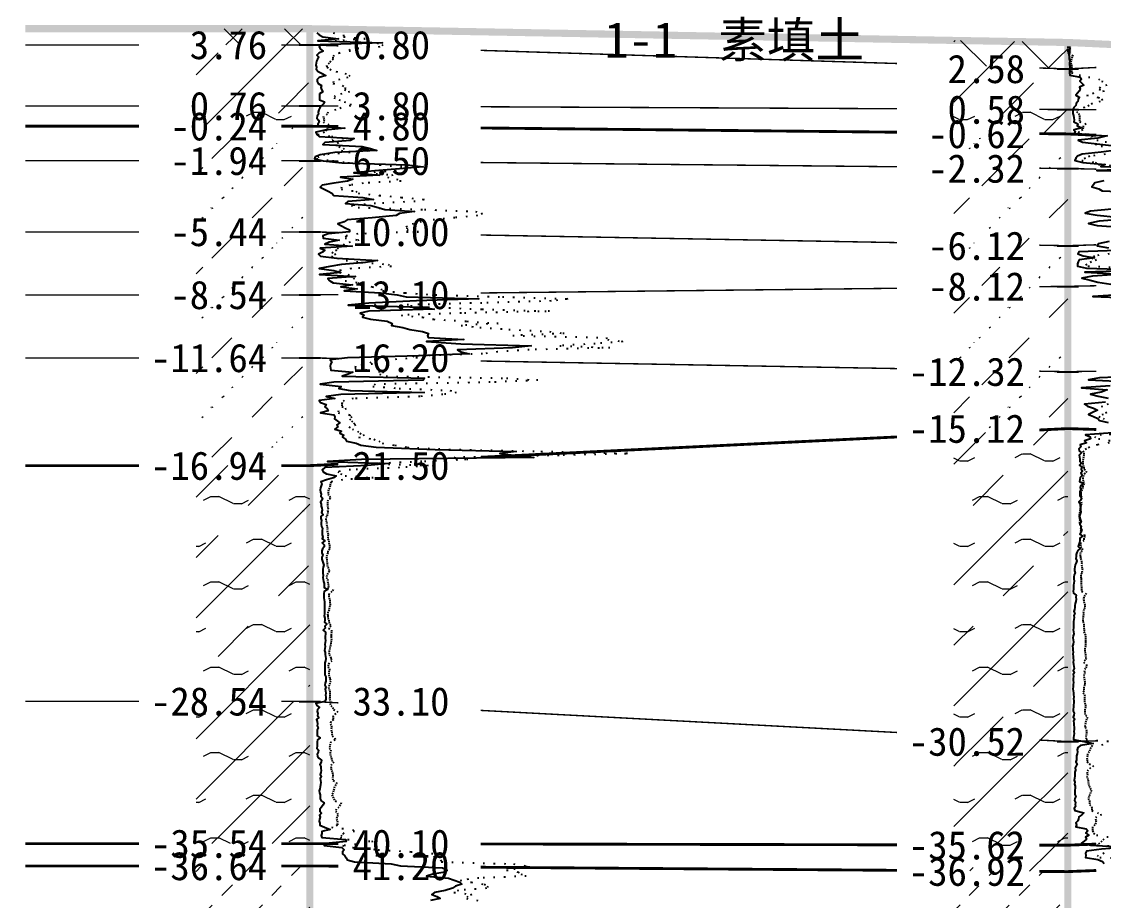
# Model space of a CAD drawing. Extents: x -37 to 3540, y -1485 to 297.
# Drawn here: x 446.2 to 522.2, y -1030.1 to -968.4 of the extents above; entities that cross this region are included whole.
import ezdxf
from ezdxf.enums import TextEntityAlignment as Align

# ---------------------------------------------------------------- set-up
doc = ezdxf.new("R2010")
doc.units = 0
doc.linetypes.add('DOT', pattern=[6.35, 0, -6.35])
for name, color, linetype in [('CURVE', 200, 'CONTINUOUS'), ('HOLE', 41, 'CONTINUOUS'), ('STRATUM', 241, 'CONTINUOUS')]:
    doc.layers.add(name, color=color, linetype=linetype)
doc.layers.add('HATCH', color=7, linetype='CONTINUOUS', lineweight=13)
doc.styles.add('ST', font='')
doc.styles.get('ST').set_extended_font_data('SimSun')
pattern_1 = [(45, (382.6102, -1188), (-2.12132, 2.12132), [10, 0]), (135, (382.6102, -1188), (-2.12132, -2.12132), [10, 0])]
pattern_2 = [(45, (382.61, -1188), (-4.24264, 4.24264), [10, 0]), (45, (383.671, -1191.182), (-2.12132, 6.36396), [3, -3])]
pattern_3 = [(45, (382.61, -1188), (-4.24264, 4.24264), [10, 0]), (45, (383.671, -1191.182), (-2.12132, 6.36396), [3, -3]), (26.565, (383.6844, -1188.2536), (5.999823, 5.999812), [0.567, -12.849]), (0, (383.1174, -1188.2536), (0, 6), [0.567, -5.433]), (26.565, (381.029, -1188), (5.999823, 5.999812), [0.567, -12.849]), (0, (381.536, -1187.7464), (0, 6), [0.567, -5.433]), (153.435, (383.1174, -1188.2536), (-5.999818, -5e-06), [1.134, -12.2826]), (26.565, (386.6844, -1185.2536), (5.999823, 5.999812), [0.567, -12.849]), (0, (386.1174, -1185.2536), (0, 6), [0.567, -5.433]), (26.565, (384.029, -1185), (5.999823, 5.999812), [0.567, -12.849]), (0, (384.536, -1184.7464), (0, 6), [0.567, -5.433]), (153.435, (386.1174, -1185.2536), (-5.999818, -5e-06), [1.134, -12.2826])]
pattern_4 = [(45, (382.61, -1188), (-7e-07, 6.99998), [1.97196, -7.92754]), (45, (385.423, -1185.171), (-7e-07, 6.99998), [1.99367, -7.90583]), (45, (387.6777, -1182.918), (-7e-07, 6.99998), [1.8136, -8.08588]), (26.565, (382.6102, -1184.5), (7, 7), [0.0965, -15.55598]), (36.8699, (383.3102, -1183.8), (7, 7), [0.19775, -34.80225]), (315, (386.11, -1181.024), (6.99998, 1e-06), [0.03305, -9.86644]), (26.565, (386.1102, -1188), (7, 7), [0.14475, -15.50773]), (26.565, (386.8102, -1187.3), (7, 7), [0.10528, -15.5472]), (90, (387.16, -1186.95), (-7, -5e-07), [0.02877, -6.97123]), (26.565, (387.5102, -1186.6), (7, 7), [0.091, -31.21394]), (36.8699, (388.2102, -1185.9), (7, 7), [0.1107, -34.8893]), (45, (388.91, -1185.2), (-2e-07, 6.99998), [0.10911, -9.79038]), (315, (389.5244, -1184.452), (6.99998, 1e-06), [0.03305, -9.86644]), (36.8699, (384.0102, -1183.1), (7, 7), [0.10224, -34.89776]), (53.1301, (384.7102, -1182.4), (14, 21), [0.13438, -34.86562]), (53.1301, (385.4102, -1181.7), (14, 21), [0.12625, -34.87375])]
pattern_5 = [(45, (382.6102, -1188), (-2.12132, 2.12132), [10, 0]), (26.565, (383.6844, -1188.2536), (5.999823, 5.999812), [0.567, -12.849]), (0, (383.1174, -1188.2536), (0, 6), [0.567, -5.433]), (26.565, (381.029, -1188), (5.999823, 5.999812), [0.567, -12.849]), (0, (381.536, -1187.7464), (0, 6), [0.567, -5.433]), (153.435, (383.1174, -1188.2536), (-5.999818, -5e-06), [1.134, -12.2826]), (26.565, (386.6844, -1185.2536), (5.999823, 5.999812), [0.567, -12.849]), (0, (386.1174, -1185.2536), (0, 6), [0.567, -5.433]), (26.565, (384.029, -1185), (5.999823, 5.999812), [0.567, -12.849]), (0, (384.536, -1184.7464), (0, 6), [0.567, -5.433]), (153.435, (386.1174, -1185.2536), (-5.999818, -5e-06), [1.134, -12.2826])]
pattern_6 = [(45, (382.61, -1188), (-6e-07, 6.99998), [0.9473, -8.9522]), (45, (384.01, -1186.6), (-6e-07, 6.99998), [0.9869, -8.9126]), (45, (385.41, -1185.2), (-6e-07, 6.99998), [1.06018, -8.83931]), (45, (386.81, -1183.8), (-6e-07, 6.99998), [0.94918, -8.95032]), (45, (388.21, -1182.4), (-6e-07, 6.99998), [1.0365, -8.863]), (45, (386.11, -1188), (-6e-07, 6.99998), [1.01335, -8.88615]), (45, (387.51, -1186.6), (-6e-07, 6.99998), [1.07896, -12.12037]), (45, (388.91, -1185.2), (-6e-07, 6.99998), [0.99882, -8.90067]), (45, (383.31, -1183.8), (-4e-07, 6.99998), [1.05533, -8.84416]), (45, (384.71, -1182.4), (-4e-07, 6.99998), [1.0365, -8.863])]

msp = doc.modelspace()

# ---------------------------------------------------------------- hatches: boundary and pattern name
at = {"layer": 'HATCH'}
h = msp.add_hatch(dxfattribs=at)
h.set_pattern_fill('STT', color=50, style=0)
h.set_pattern_definition(pattern_1)
h.paths.add_polyline_path([(466.497, -968.864), (458.497, -968.864), (458.497, -970.007), (466.497, -970.007)])
h.paths.add_polyline_path([(457.288, -971.496), (463.986, -971.496), (463.986, -968.563), (457.288, -968.563)], flags=9)
h = msp.add_hatch(dxfattribs=at)
h.set_pattern_fill('FZNT', color=32, style=0)
h.set_pattern_definition(pattern_2)
h.paths.add_polyline_path([(466.497, -970.007), (458.497, -970.007), (458.497, -974.293), (466.497, -974.293)])
h.paths.add_polyline_path([(457.288, -975.782), (463.986, -975.782), (463.986, -972.849), (457.288, -972.849)], flags=9)
h.paths.add_polyline_path([(457.288, -971.496), (463.986, -971.496), (463.986, -968.563), (457.288, -968.563)], flags=9)
h = msp.add_hatch(dxfattribs=at)
h.set_pattern_fill('STT', color=50, style=0)
h.set_pattern_definition(pattern_1)
h.paths.add_polyline_path([(519.729, -969.834), (511.729, -969.689), (511.729, -971.438), (519.729, -971.691)])
h.paths.add_polyline_path([(510.519, -973.18), (517.218, -973.18), (517.218, -970.247), (510.519, -970.247)], flags=9)
h = msp.add_hatch(dxfattribs=at)
h.set_pattern_fill('FZNT', color=32, style=0)
h.set_pattern_definition(pattern_2)
h.paths.add_polyline_path([(519.729, -971.691), (511.729, -971.438), (511.729, -974.51), (519.729, -974.549)])
h.paths.add_polyline_path([(510.519, -976.037), (517.218, -976.037), (517.218, -973.104), (510.519, -973.104)], flags=9)
h.paths.add_polyline_path([(510.519, -973.18), (517.218, -973.18), (517.218, -970.247), (510.519, -970.247)], flags=9)
h = msp.add_hatch(dxfattribs=at)
h.set_pattern_fill('YNFNT', color=251, style=0)
h.set_pattern_definition(pattern_3)
h.paths.add_polyline_path([(466.497, -974.293), (458.497, -974.293), (458.497, -975.721), (466.497, -975.721)])
h.paths.add_polyline_path([(455.858, -977.21), (463.986, -977.21), (463.986, -974.277), (455.858, -974.277)], flags=9)
h.paths.add_polyline_path([(457.288, -975.782), (463.986, -975.782), (463.986, -972.849), (457.288, -972.849)], flags=9)
h = msp.add_hatch(dxfattribs=at)
h.set_pattern_fill('YNFNT', color=251, style=0)
h.set_pattern_definition(pattern_3)
h.paths.add_polyline_path([(519.729, -974.549), (511.729, -974.51), (511.729, -976.181), (519.729, -976.263)])
h.paths.add_polyline_path([(509.089, -977.752), (517.218, -977.752), (517.218, -974.819), (509.089, -974.819)], flags=9)
h.paths.add_polyline_path([(510.519, -976.037), (517.218, -976.037), (517.218, -973.104), (510.519, -973.104)], flags=9)
h = msp.add_hatch(dxfattribs=at)
h.set_pattern_fill('SZFT', color=52, style=0)
h.set_pattern_definition(pattern_4)
h.paths.add_polyline_path([(466.497, -975.721), (458.497, -975.721), (458.497, -978.15), (466.497, -978.15)])
h.paths.add_polyline_path([(455.858, -979.639), (463.986, -979.639), (463.986, -976.706), (455.858, -976.706)], flags=9)
h.paths.add_polyline_path([(455.858, -977.21), (463.986, -977.21), (463.986, -974.277), (455.858, -974.277)], flags=9)
h = msp.add_hatch(dxfattribs=at)
h.set_pattern_fill('SZFT', color=52, style=0)
h.set_pattern_definition(pattern_4)
h.paths.add_polyline_path([(519.729, -976.263), (511.729, -976.181), (511.729, -978.61), (519.729, -978.691)])
h.paths.add_polyline_path([(509.089, -980.18), (517.218, -980.18), (517.218, -977.247), (509.089, -977.247)], flags=9)
h.paths.add_polyline_path([(509.089, -977.752), (517.218, -977.752), (517.218, -974.819), (509.089, -974.819)], flags=9)
h = msp.add_hatch(dxfattribs=at)
h.set_pattern_fill('SZFT', color=52, style=0)
h.set_pattern_definition(pattern_4)
h.paths.add_polyline_path([(466.497, -978.15), (458.497, -978.15), (458.497, -983.15), (466.497, -983.15)])
h.paths.add_polyline_path([(455.863, -984.633), (463.981, -984.633), (463.981, -981.734), (455.863, -981.734)], flags=9)
h.paths.add_polyline_path([(455.858, -979.639), (463.986, -979.639), (463.986, -976.706), (455.858, -976.706)], flags=9)
h = msp.add_hatch(dxfattribs=at)
h.set_pattern_fill('SZFT', color=52, style=0)
h.set_pattern_definition(pattern_4)
h.paths.add_polyline_path([(519.729, -978.691), (511.729, -978.61), (511.729, -983.974), (519.729, -984.12)])
h.paths.add_polyline_path([(509.089, -985.609), (517.218, -985.609), (517.218, -982.676), (509.089, -982.676)], flags=9)
h.paths.add_polyline_path([(509.089, -980.18), (517.218, -980.18), (517.218, -977.247), (509.089, -977.247)], flags=9)
h = msp.add_hatch(dxfattribs=at)
h.set_pattern_fill('SZFT', color=52, style=0)
h.set_pattern_definition(pattern_4)
h.paths.add_polyline_path([(466.497, -983.15), (458.497, -983.15), (458.497, -987.579), (466.497, -987.579)])
h.paths.add_polyline_path([(455.858, -989.067), (463.986, -989.067), (463.986, -986.134), (455.858, -986.134)], flags=9)
h.paths.add_polyline_path([(455.863, -984.633), (463.981, -984.633), (463.981, -981.734), (455.863, -981.734)], flags=9)
h = msp.add_hatch(dxfattribs=at)
h.set_pattern_fill('SZFT', color=52, style=0)
h.set_pattern_definition(pattern_4)
h.paths.add_polyline_path([(519.729, -984.12), (511.729, -983.974), (511.729, -987.068), (519.729, -986.977)])
h.paths.add_polyline_path([(509.089, -988.466), (517.218, -988.466), (517.218, -985.533), (509.089, -985.533)], flags=9)
h.paths.add_polyline_path([(509.089, -985.609), (517.218, -985.609), (517.218, -982.676), (509.089, -982.676)], flags=9)
h = msp.add_hatch(dxfattribs=at)
h.set_pattern_fill('SZFT', color=52, style=0)
h.set_pattern_definition(pattern_4)
h.paths.add_polyline_path([(466.497, -987.579), (458.497, -987.579), (458.497, -992.007), (466.497, -992.007)])
h.paths.add_polyline_path([(454.428, -993.496), (463.986, -993.496), (463.986, -990.563), (454.428, -990.563)], flags=9)
h.paths.add_polyline_path([(455.858, -989.067), (463.986, -989.067), (463.986, -986.134), (455.858, -986.134)], flags=9)
h = msp.add_hatch(dxfattribs=at)
h.set_pattern_fill('SZFT', color=52, style=0)
h.set_pattern_definition(pattern_4)
h.paths.add_polyline_path([(519.729, -986.977), (511.729, -987.068), (511.729, -992.831), (519.729, -992.977)])
h.paths.add_polyline_path([(507.659, -994.466), (517.218, -994.466), (517.218, -991.533), (507.659, -991.533)], flags=9)
h.paths.add_polyline_path([(509.089, -988.466), (517.218, -988.466), (517.218, -985.533), (509.089, -985.533)], flags=9)
h = msp.add_hatch(dxfattribs=at)
h.set_pattern_fill('SZFT', color=52, style=0)
h.set_pattern_definition(pattern_4)
h.paths.add_polyline_path([(466.497, -992.007), (458.497, -992.007), (458.497, -999.579), (466.497, -999.579)])
h.paths.add_polyline_path([(454.428, -1001.067), (463.986, -1001.067), (463.986, -998.134), (454.428, -998.134)], flags=9)
h.paths.add_polyline_path([(454.428, -993.496), (463.986, -993.496), (463.986, -990.563), (454.428, -990.563)], flags=9)
h = msp.add_hatch(dxfattribs=at)
h.set_pattern_fill('SZFT', color=52, style=0)
h.set_pattern_definition(pattern_4)
h.paths.add_polyline_path([(519.729, -992.977), (511.729, -992.831), (511.729, -997.368), (519.729, -996.977)])
h.paths.add_polyline_path([(507.662, -998.463), (517.215, -998.463), (517.215, -995.547), (507.662, -995.547)], flags=9)
h.paths.add_polyline_path([(507.659, -994.466), (517.218, -994.466), (517.218, -991.533), (507.659, -991.533)], flags=9)
h = msp.add_hatch(dxfattribs=at)
h.set_pattern_fill('YNFNT', color=251, style=0)
h.set_pattern_definition(pattern_3)
h.paths.add_polyline_path([(519.729, -996.977), (511.729, -997.368), (511.729, -1018.552), (519.729, -1018.977)])
h.paths.add_polyline_path([(507.659, -1020.466), (517.218, -1020.466), (517.218, -1017.533), (507.659, -1017.533)], flags=9)
h.paths.add_polyline_path([(507.662, -998.463), (517.215, -998.463), (517.215, -995.547), (507.662, -995.547)], flags=9)
h = msp.add_hatch(dxfattribs=at)
h.set_pattern_fill('YNFNT', color=251, style=0)
h.set_pattern_definition(pattern_3)
h.paths.add_polyline_path([(466.497, -999.579), (458.497, -999.579), (458.497, -1016.15), (466.497, -1016.15)])
h.paths.add_polyline_path([(454.428, -1017.639), (463.986, -1017.639), (463.986, -1014.706), (454.428, -1014.706)], flags=9)
h.paths.add_polyline_path([(454.428, -1001.067), (463.986, -1001.067), (463.986, -998.134), (454.428, -998.134)], flags=9)
h = msp.add_hatch(dxfattribs=at)
h.set_pattern_fill('YNNT', color=251, style=0)
h.set_pattern_definition(pattern_5)
h.paths.add_polyline_path([(466.497, -1016.15), (458.497, -1016.15), (458.497, -1026.15), (466.497, -1026.15)])
h.paths.add_polyline_path([(454.428, -1027.639), (463.986, -1027.639), (463.986, -1024.706), (454.428, -1024.706)], flags=9)
h.paths.add_polyline_path([(454.428, -1017.639), (463.986, -1017.639), (463.986, -1014.706), (454.428, -1014.706)], flags=9)
h = msp.add_hatch(dxfattribs=at)
h.set_pattern_fill('YNNT', color=251, style=0)
h.set_pattern_definition(pattern_5)
h.paths.add_polyline_path([(519.729, -1018.977), (511.729, -1018.552), (511.729, -1026.246), (519.729, -1026.263)])
h.paths.add_polyline_path([(507.659, -1027.752), (517.218, -1027.752), (517.218, -1024.819), (507.659, -1024.819)], flags=9)
h.paths.add_polyline_path([(507.659, -1020.466), (517.218, -1020.466), (517.218, -1017.533), (507.659, -1017.533)], flags=9)
h = msp.add_hatch(dxfattribs=at)
h.set_pattern_fill('FZNT', color=32, style=0)
h.set_pattern_definition(pattern_2)
h.paths.add_polyline_path([(519.729, -1026.263), (511.729, -1026.246), (511.729, -1028.06), (519.729, -1028.12)])
h.paths.add_polyline_path([(507.659, -1029.609), (517.218, -1029.609), (517.218, -1026.676), (507.659, -1026.676)], flags=9)
h.paths.add_polyline_path([(507.659, -1027.752), (517.218, -1027.752), (517.218, -1024.819), (507.659, -1024.819)], flags=9)
h = msp.add_hatch(dxfattribs=at)
h.set_pattern_fill('NZFT', color=52, style=0)
h.set_pattern_definition(pattern_6)
h.paths.add_polyline_path([(466.497, -1027.721), (458.497, -1027.721), (458.497, -1036.007), (466.497, -1036.007)])
h.paths.add_polyline_path([(454.433, -1037.49), (463.981, -1037.49), (463.981, -1034.591), (454.433, -1034.591)], flags=9)
h.paths.add_polyline_path([(454.428, -1029.21), (463.986, -1029.21), (463.986, -1026.277), (454.428, -1026.277)], flags=9)
h = msp.add_hatch(dxfattribs=at)
h.set_pattern_fill('NZFT', color=52, style=0)
h.set_pattern_definition(pattern_6)
h.paths.add_polyline_path([(519.729, -1028.12), (511.729, -1028.06), (511.729, -1032.704), (519.729, -1032.12)])
h.paths.add_polyline_path([(507.659, -1033.609), (517.218, -1033.609), (517.218, -1030.676), (507.659, -1030.676)], flags=9)
h.paths.add_polyline_path([(507.659, -1029.609), (517.218, -1029.609), (517.218, -1026.676), (507.659, -1026.676)], flags=9)

# ---------------------------------------------------------------- linework, layer by layer
at = {"layer": 'CURVE', "color": 30, "linetype": 'Continuous'}
for points in [[(466.987, -969.15), (467.147, -969.293), (467.407, -969.436), (468.507, -969.579), (467.047, -969.721), (471.587, -969.864), (467.217, -970.007), (467.157, -970.15), (467.247, -970.293), (467.417, -970.436), (467.127, -970.579), (466.987, -970.721), (467.127, -970.864), (467.037, -971.007), (466.957, -971.15), (466.927, -971.293), (466.917, -971.436), (466.967, -971.579), (466.937, -971.721), (467.067, -971.864), (467.357, -972.007), (467.607, -972.15), (467.157, -972.293), (466.997, -972.436), (467.017, -972.579), (467.077, -972.721), (467.317, -972.864), (467.257, -973.007), (467.307, -973.15), (467.397, -973.293), (467.177, -973.436), (467.167, -973.579), (467.167, -973.721), (467.177, -973.864), (467.527, -974.007), (467.447, -974.15), (467.317, -974.293), (467.197, -974.436), (467.117, -974.579), (467.067, -974.721), (467.097, -974.864), (466.997, -975.007), (466.977, -975.15), (467.107, -975.293), (467.157, -975.436), (467.047, -975.579), (467.157, -975.721), (468.947, -975.864), (467.547, -976.007), (466.917, -976.15), (466.977, -976.293), (467.147, -976.436), (469.617, -976.579), (469.337, -976.721), (467.537, -976.864), (467.397, -977.007), (470.167, -977.15), (470.747, -977.293), (471.187, -977.436), (468.237, -977.579), (467.217, -977.721), (466.877, -977.864), (466.827, -978.007), (467.417, -978.15), (468.737, -978.293), (473.337, -978.436), (474.457, -978.579), (472.797, -978.721), (471.067, -978.864), (469.587, -979.007), (471.377, -979.15), (468.657, -979.293), (469.507, -979.436), (469.127, -979.579), (468.167, -979.721), (467.367, -979.864), (467.227, -980.007), (467.487, -980.15), (467.787, -980.293), (468.037, -980.436), (468.187, -980.579), (470.217, -980.721), (470.957, -980.864), (469.157, -981.007), (468.987, -981.15), (470.787, -981.293), (471.287, -981.436), (471.767, -981.579), (473.837, -981.721), (472.787, -981.864), (472.557, -982.007), (470.867, -982.15), (469.107, -982.293), (468.907, -982.436), (468.447, -982.579), (468.717, -982.721), (468.967, -982.864), (469.267, -983.007), (469.287, -983.15), (467.787, -983.293), (467.397, -983.436), (467.427, -983.579), (468.547, -983.721), (467.847, -983.864), (467.557, -984.007), (469.467, -984.15), (467.207, -984.293), (467.557, -984.436), (467.377, -984.579), (467.097, -984.721), (467.237, -984.864), (468.397, -985.007), (471.237, -985.15), (470.407, -985.293), (468.727, -985.436), (467.887, -985.579), (467.137, -985.721), (468.187, -985.864), (468.667, -986.007), (467.177, -986.15), (469.707, -986.293), (467.747, -986.436), (467.907, -986.579), (468.127, -986.721), (469.477, -986.864), (468.677, -987.007), (469.827, -987.15), (468.907, -987.293), (471.467, -987.436), (472.617, -987.579), (473.247, -987.721), (478.367, -987.864), (473.987, -988.007), (470.647, -988.15), (469.187, -988.293), (474.377, -988.436), (475.217, -988.579), (470.627, -988.721), (470.037, -988.864), (470.317, -989.007), (470.187, -989.15), (470.747, -989.293), (471.917, -989.436), (472.267, -989.579), (472.237, -989.721), (473.017, -989.864), (473.507, -990.007), (474.407, -990.15), (474.817, -990.293), (474.747, -990.436), (474.807, -990.579), (477.317, -990.721), (474.697, -990.864), (477.087, -991.007), (482.037, -991.15), (480.717, -991.293), (476.867, -991.436), (477.097, -991.579), (477.677, -991.721), (474.167, -991.864), (469.127, -992.007), (467.917, -992.15), (468.047, -992.293), (467.937, -992.436), (467.917, -992.579), (467.937, -992.721), (467.957, -992.864), (469.517, -993.007), (469.187, -993.15), (468.757, -993.293), (474.557, -993.436), (474.447, -993.579), (468.177, -993.721), (467.227, -993.864), (468.697, -994.007), (468.537, -994.15), (469.327, -994.293), (474.527, -994.436), (468.677, -994.579), (467.637, -994.721), (468.237, -994.864), (467.147, -995.007), (467.247, -995.15), (467.647, -995.293), (467.537, -995.436), (467.707, -995.579), (467.787, -995.721), (467.237, -995.864), (468.177, -996.007), (468.247, -996.15), (468.217, -996.293), (468.407, -996.436), (468.597, -996.579), (468.387, -996.721), (468.447, -996.864), (468.247, -997.007), (468.707, -997.15), (468.607, -997.293), (468.877, -997.436), (468.797, -997.579), (468.997, -997.721), (469.067, -997.864), (469.747, -998.007), (470.077, -998.15), (471.147, -998.293), (475.287, -998.436), (480.987, -998.579), (479.837, -998.721), (481.037, -998.864), (482.227, -999.007), (470.117, -999.15), (467.727, -999.293), (472.017, -999.436), (470.577, -999.579), (467.557, -999.721), (467.367, -999.864), (467.417, -1000.007), (467.667, -1000.15), (468.337, -1000.293), (468.157, -1000.436), (467.657, -1000.579), (467.267, -1000.721), (467.337, -1000.864), (467.297, -1001.007), (467.237, -1001.15), (467.217, -1001.293), (467.247, -1001.436), (467.277, -1001.579), (467.267, -1001.721), (467.377, -1001.864), (467.327, -1002.007), (467.237, -1002.15), (467.297, -1002.293), (467.297, -1002.436), (467.337, -1002.579), (467.357, -1002.721), (467.307, -1002.864), (467.437, -1003.007), (467.267, -1003.15), (467.257, -1003.293), (467.307, -1003.436), (467.287, -1003.579), (467.297, -1003.721), (467.307, -1003.864), (467.377, -1004.007), (467.367, -1004.15), (467.357, -1004.293), (467.357, -1004.436), (467.407, -1004.579), (467.367, -1004.721), (467.537, -1004.864), (467.367, -1005.007), (467.487, -1005.15), (467.497, -1005.293), (467.387, -1005.436), (467.327, -1005.579), (467.327, -1005.721), (467.397, -1005.864), (467.337, -1006.007), (467.337, -1006.15), (467.387, -1006.293), (467.437, -1006.436), (467.467, -1006.579), (467.437, -1006.721), (467.397, -1006.864), (467.397, -1007.007), (467.407, -1007.15), (467.427, -1007.293), (467.407, -1007.436), (467.417, -1007.579), (467.447, -1007.721), (467.497, -1007.864), (467.497, -1008.007), (467.497, -1008.15), (467.747, -1008.293), (467.507, -1008.436), (467.467, -1008.579), (467.467, -1008.721), (467.477, -1008.864), (467.487, -1009.007), (467.517, -1009.15), (467.527, -1009.293), (467.517, -1009.436), (467.517, -1009.579), (467.527, -1009.721), (467.517, -1009.864), (467.517, -1010.007), (467.507, -1010.15), (467.557, -1010.293), (467.537, -1010.436), (467.517, -1010.579), (467.697, -1010.721), (467.547, -1010.864), (467.577, -1011.007), (467.437, -1011.15), (467.597, -1011.293), (467.587, -1011.436), (467.567, -1011.579), (467.567, -1011.721), (467.597, -1011.864), (467.577, -1012.007), (467.537, -1012.15), (467.567, -1012.293), (467.547, -1012.436), (467.527, -1012.579), (467.567, -1012.721), (467.577, -1012.864), (467.597, -1013.007), (467.617, -1013.15), (467.597, -1013.293), (467.547, -1013.436), (467.557, -1013.579), (467.537, -1013.721), (467.537, -1013.864), (467.537, -1014.007), (467.557, -1014.15), (467.557, -1014.293), (467.607, -1014.436), (467.627, -1014.579), (467.607, -1014.721), (467.577, -1014.864), (467.547, -1015.007), (467.607, -1015.15), (467.577, -1015.293), (467.597, -1015.436), (467.607, -1015.579), (467.587, -1015.721), (467.617, -1015.864), (467.607, -1016.007), (467.557, -1016.15), (466.917, -1016.293), (466.987, -1016.436), (467.177, -1016.579), (467.037, -1016.721), (467.017, -1016.864), (467.047, -1017.007), (467.037, -1017.15), (467.117, -1017.293), (466.967, -1017.436), (467.017, -1017.579), (467.027, -1017.721), (467.017, -1017.864), (467.077, -1018.007), (466.997, -1018.15), (466.997, -1018.293), (467.007, -1018.436), (466.997, -1018.579), (467.227, -1018.721), (467.037, -1018.864), (467.017, -1019.007), (466.997, -1019.15), (466.997, -1019.293), (466.987, -1019.436), (467.097, -1019.579), (467.067, -1019.721), (467.017, -1019.864), (467.027, -1020.007), (467.127, -1020.15), (467.317, -1020.293), (467.287, -1020.436), (467.197, -1020.579), (467.267, -1020.721), (467.257, -1020.864), (467.287, -1021.007), (467.267, -1021.15), (467.227, -1021.293), (467.307, -1021.436), (467.227, -1021.579), (467.237, -1021.721), (467.267, -1021.864), (467.247, -1022.007), (467.227, -1022.15), (467.197, -1022.293), (467.137, -1022.436), (467.167, -1022.579), (467.217, -1022.721), (467.207, -1022.864), (467.227, -1023.007), (467.277, -1023.15), (467.487, -1023.293), (467.427, -1023.436), (467.307, -1023.579), (467.187, -1023.721), (467.197, -1023.864), (467.307, -1024.007), (467.177, -1024.15), (467.227, -1024.293), (467.177, -1024.436), (467.147, -1024.579), (467.197, -1024.721), (467.197, -1024.864), (467.517, -1025.007), (467.927, -1025.15), (467.337, -1025.293), (467.337, -1025.436), (467.287, -1025.579), (467.337, -1025.721), (469.007, -1025.864), (469.047, -1026.007), (467.627, -1026.15), (467.507, -1026.293), (468.737, -1026.436), (468.907, -1026.579), (468.787, -1026.721), (468.777, -1026.864), (468.957, -1027.007), (469.047, -1027.15), (469.117, -1027.293), (469.637, -1027.436), (472.207, -1027.579), (472.857, -1027.721), (475.807, -1027.864), (476.147, -1028.007), (475.977, -1028.15), (475.137, -1028.293), (474.697, -1028.436), (476.227, -1028.579), (476.627, -1028.721), (477.037, -1028.864), (477.167, -1029.007), (476.727, -1029.15), (476.517, -1029.293), (475.987, -1029.436), (475.247, -1029.579), (475.067, -1029.721), (475.417, -1029.864), (475.647, -1030.007), (474.967, -1030.15)], [(519.849, -970.12), (519.869, -970.263), (519.849, -970.406), (519.849, -970.549), (519.799, -970.691), (519.839, -970.834), (519.839, -970.977), (519.869, -971.12), (519.859, -971.263), (519.859, -971.406), (519.869, -971.549), (519.859, -971.691), (519.859, -971.834), (519.859, -971.977), (519.869, -972.12), (520.599, -972.263), (520.699, -972.406), (520.589, -972.549), (520.709, -972.691), (520.849, -972.834), (520.559, -972.977), (520.599, -973.12), (520.539, -973.263), (520.409, -973.406), (520.309, -973.549), (520.559, -973.691), (520.459, -973.834), (520.439, -973.977), (520.329, -974.12), (520.299, -974.263), (520.159, -974.406), (520.079, -974.549), (520.079, -974.691), (520.079, -974.834), (520.139, -974.977), (520.149, -975.12), (520.189, -975.263), (520.169, -975.406), (520.429, -975.549), (520.399, -975.691), (520.719, -975.834), (520.159, -975.977), (520.269, -976.12), (520.189, -976.263), (522.489, -976.406), (521.839, -976.549), (520.459, -976.691), (520.769, -976.834), (521.979, -976.977), (523.199, -977.12)], [(523.139, -977.406), (522.089, -977.549), (520.739, -977.691), (520.409, -977.834), (520.299, -977.977), (520.239, -978.12), (520.789, -978.263), (522.369, -978.406), (522.049, -978.549), (526.139, -978.691), (521.779, -978.834), (527.689, -978.977)], [(522.259, -979.549), (521.629, -979.691), (521.529, -979.834), (521.419, -979.977), (521.919, -980.12), (522.149, -980.263), (525.349, -980.406)], [(522.819, -981.549), (521.319, -981.691), (520.959, -981.834), (521.799, -981.977), (523.179, -982.12)], [(523.749, -982.263), (521.939, -982.406), (521.199, -982.549), (521.789, -982.691), (523.749, -982.834)], [(522.649, -983.834), (521.859, -983.977), (521.799, -984.12), (522.599, -984.263)], [(524.499, -984.406), (520.499, -984.549), (520.439, -984.691), (520.819, -984.834), (521.619, -984.977), (520.529, -985.12), (520.459, -985.263), (520.419, -985.406), (520.409, -985.549), (521.059, -985.691), (525.429, -985.834), (520.919, -985.977), (523.519, -986.12), (521.469, -986.263), (520.729, -986.406), (521.299, -986.549), (521.849, -986.691), (522.759, -986.834)], [(523.679, -987.549), (521.489, -987.691), (525.049, -987.834)], [(525.399, -993.263), (521.969, -993.406), (521.179, -993.549), (524.119, -993.691)], [(522.699, -993.977), (520.689, -994.12), (522.509, -994.263), (522.079, -994.406), (521.329, -994.549), (521.859, -994.691), (522.569, -994.834)], [(522.379, -995.12), (520.899, -995.263), (521.129, -995.406), (521.529, -995.549), (521.829, -995.691), (521.469, -995.834), (521.199, -995.977), (521.549, -996.12), (521.839, -996.263), (521.959, -996.406), (522.579, -996.549)], [(522.869, -997.263), (520.969, -997.406), (521.309, -997.549), (521.319, -997.691), (520.909, -997.834), (521.039, -997.977), (520.609, -998.12), (520.649, -998.263), (520.509, -998.406), (520.529, -998.549), (520.699, -998.691), (520.539, -998.834), (520.559, -998.977), (520.569, -999.12), (520.569, -999.263), (520.699, -999.406), (520.559, -999.549), (520.719, -999.691), (520.669, -999.834), (520.769, -999.977), (520.659, -1000.12), (520.739, -1000.263), (520.599, -1000.406), (520.569, -1000.549), (520.559, -1000.691), (520.839, -1000.834), (520.649, -1000.977), (520.609, -1001.12), (520.639, -1001.263), (520.589, -1001.406), (520.569, -1001.549), (520.589, -1001.691), (520.689, -1001.834), (520.649, -1001.977), (520.509, -1002.12), (520.599, -1002.263), (520.609, -1002.406), (520.619, -1002.549), (520.619, -1002.691), (520.639, -1002.834), (520.599, -1002.977), (520.549, -1003.12), (520.589, -1003.263), (520.629, -1003.406), (520.669, -1003.549), (520.569, -1003.691), (520.669, -1003.834), (520.659, -1003.977), (520.719, -1004.12), (520.659, -1004.263), (520.569, -1004.406), (520.759, -1004.549), (520.579, -1004.691), (520.579, -1004.834), (520.559, -1004.977), (520.499, -1005.12), (520.459, -1005.263), (520.599, -1005.406), (520.439, -1005.549), (520.369, -1005.691), (520.329, -1005.834), (520.329, -1005.977), (520.309, -1006.12), (520.359, -1006.263), (520.329, -1006.406), (520.249, -1006.549), (520.219, -1006.691), (520.199, -1006.834), (520.209, -1006.977), (520.259, -1007.12), (520.189, -1007.263), (520.149, -1007.406), (520.159, -1007.549), (520.179, -1007.691), (520.159, -1007.834), (520.139, -1007.977), (520.139, -1008.12), (520.139, -1008.263), (520.109, -1008.406), (520.139, -1008.549), (520.329, -1008.691), (520.289, -1008.834), (520.319, -1008.977), (520.289, -1009.12), (520.259, -1009.263), (520.219, -1009.406), (520.219, -1009.549), (520.209, -1009.691), (520.169, -1009.834), (520.239, -1009.977), (520.159, -1010.12), (520.179, -1010.263), (520.169, -1010.406), (520.139, -1010.549), (520.129, -1010.691), (520.129, -1010.834), (520.139, -1010.977), (520.119, -1011.12), (520.139, -1011.263), (520.149, -1011.406), (520.119, -1011.549), (520.099, -1011.691), (520.119, -1011.834), (520.129, -1011.977), (520.109, -1012.12), (520.069, -1012.263), (520.089, -1012.406), (520.099, -1012.549), (520.119, -1012.691), (520.089, -1012.834), (520.119, -1012.977), (520.109, -1013.12), (520.139, -1013.263), (520.119, -1013.406), (520.139, -1013.549), (520.159, -1013.691), (520.179, -1013.834), (520.119, -1013.977), (520.199, -1014.12), (520.109, -1014.263), (520.139, -1014.406), (520.119, -1014.549), (520.119, -1014.691), (520.139, -1014.834), (520.119, -1014.977), (520.109, -1015.12), (520.079, -1015.263), (520.119, -1015.406), (520.139, -1015.549), (520.139, -1015.691), (520.149, -1015.834), (520.139, -1015.977), (520.169, -1016.12), (520.149, -1016.263), (520.139, -1016.406), (520.139, -1016.549), (520.109, -1016.691), (520.109, -1016.834), (520.189, -1016.977), (520.159, -1017.12), (520.119, -1017.263), (520.229, -1017.406), (520.139, -1017.549), (520.149, -1017.691), (520.149, -1017.834), (520.189, -1017.977), (520.179, -1018.12), (520.149, -1018.263), (520.179, -1018.406), (520.159, -1018.549), (520.139, -1018.691), (520.129, -1018.834), (520.869, -1018.977), (521.509, -1019.12), (520.619, -1019.263), (520.429, -1019.406), (520.399, -1019.549), (520.409, -1019.691), (520.389, -1019.834), (520.349, -1019.977), (520.339, -1020.12), (520.339, -1020.263), (520.289, -1020.406), (520.399, -1020.549), (520.319, -1020.691), (520.249, -1020.834), (520.279, -1020.977), (520.239, -1021.12), (520.219, -1021.263), (520.239, -1021.406), (520.199, -1021.549), (520.189, -1021.691), (520.219, -1021.834), (520.209, -1021.977), (520.249, -1022.12), (520.249, -1022.263), (520.219, -1022.406), (520.229, -1022.549), (520.219, -1022.691), (520.309, -1022.834), (520.219, -1022.977), (520.199, -1023.12), (520.269, -1023.263), (520.249, -1023.406), (520.269, -1023.549), (520.179, -1023.691), (520.219, -1023.834), (520.859, -1023.977), (520.729, -1024.12), (520.519, -1024.263), (520.479, -1024.406), (520.429, -1024.549), (520.309, -1024.691), (520.349, -1024.834), (520.299, -1024.977), (521.029, -1025.12), (521.139, -1025.263), (520.999, -1025.406), (521.209, -1025.549), (520.979, -1025.691), (521.039, -1025.834), (520.889, -1025.977), (520.689, -1026.12), (521.319, -1026.263), (523.849, -1026.406), (522.109, -1026.549), (521.059, -1026.691), (520.989, -1026.834), (521.009, -1026.977), (520.989, -1027.12), (521.839, -1027.263), (522.179, -1027.406), (522.279, -1027.549)]]:
    msp.add_lwpolyline(points, dxfattribs=at)
at = {"layer": 'CURVE', "color": 100, "linetype": 'DOT', "ltscale": 0.1}
for points in [[(468.137, -969.15), (468.867, -969.293), (468.867, -969.436), (470.377, -969.579), (468.267, -969.721), (471.217, -969.864), (471.627, -970.007), (471.397, -970.15), (469.257, -970.293), (469.347, -970.436), (468.567, -970.579), (468.177, -970.721), (468.097, -970.864), (468.127, -971.007), (467.957, -971.15), (467.857, -971.293), (467.667, -971.436), (467.687, -971.579), (467.887, -971.721), (468.327, -971.864), (468.957, -972.007), (469.297, -972.15), (469.157, -972.293), (468.607, -972.436), (468.147, -972.579), (468.117, -972.721), (468.767, -972.864), (468.997, -973.007), (468.927, -973.15), (469.287, -973.293), (468.747, -973.436), (468.277, -973.579), (468.187, -973.721), (468.537, -973.864), (468.907, -974.007), (469.337, -974.15), (469.357, -974.293), (468.697, -974.436), (468.317, -974.579), (467.757, -974.721), (467.717, -974.864), (467.437, -975.007), (467.447, -975.15), (467.527, -975.293), (467.417, -975.436), (467.747, -975.579), (468.037, -975.721), (467.727, -975.864), (467.667, -976.007), (467.517, -976.15), (467.057, -976.293), (468.017, -976.436), (468.857, -976.579), (468.057, -976.721), (468.497, -976.864), (468.337, -977.007), (468.527, -977.15), (468.907, -977.293), (468.687, -977.436), (469.297, -977.579), (467.527, -977.721), (467.117, -977.864), (466.957, -978.007), (468.077, -978.15), (469.167, -978.293), (471.397, -978.436), (473.217, -978.579), (473.977, -978.721), (472.557, -978.864), (470.407, -979.007), (472.327, -979.15), (471.937, -979.293), (472.577, -979.436), (472.897, -979.579), (470.247, -979.721), (469.337, -979.864), (468.707, -980.007), (468.697, -980.15), (469.717, -980.293), (469.877, -980.436), (471.377, -980.579), (472.927, -980.721), (474.517, -980.864), (473.887, -981.007), (471.107, -981.15), (469.397, -981.293), (469.887, -981.436), (474.547, -981.579), (478.137, -981.721), (478.627, -981.864), (478.277, -982.007), (476.687, -982.15), (475.257, -982.293), (474.317, -982.436), (473.777, -982.579), (473.247, -982.721), (473.327, -982.864), (473.307, -983.007), (474.127, -983.15), (469.867, -983.293), (469.037, -983.436), (468.967, -983.579), (469.937, -983.721), (469.317, -983.864), (468.837, -984.007), (469.077, -984.15), (468.477, -984.293), (468.377, -984.436), (468.047, -984.579), (468.307, -984.721), (468.017, -984.864), (468.427, -985.007), (469.037, -985.15), (470.107, -985.293), (471.987, -985.436), (472.217, -985.579), (469.407, -985.721), (468.557, -985.864), (468.567, -986.007), (469.167, -986.15), (469.397, -986.293), (469.627, -986.436), (468.967, -986.579), (469.867, -986.721), (470.057, -986.864), (470.877, -987.007), (471.497, -987.15), (471.597, -987.293), (473.187, -987.436), (475.307, -987.579), (480.027, -987.721), (484.617, -987.864), (483.437, -988.007), (478.577, -988.15), (472.837, -988.293), (474.797, -988.436), (478.587, -988.579), (483.337, -988.721), (477.137, -988.864), (472.897, -989.007), (474.397, -989.15), (475.167, -989.293), (477.507, -989.436), (479.717, -989.579), (477.127, -989.721), (478.427, -989.864), (480.467, -990.007), (483.327, -990.15), (484.357, -990.293), (480.747, -990.436), (487.307, -990.579), (487.397, -990.721), (488.467, -990.864), (486.537, -991.007), (484.057, -991.15), (487.567, -991.293), (481.897, -991.436), (479.677, -991.579), (478.627, -991.721), (473.717, -991.864), (474.047, -992.007), (471.867, -992.15), (470.707, -992.293), (470.897, -992.436), (469.707, -992.579), (469.647, -992.721), (470.587, -992.864), (471.697, -993.007), (471.377, -993.15), (471.847, -993.293), (480.297, -993.436), (482.507, -993.579), (479.167, -993.721), (471.077, -993.864), (470.917, -994.007), (472.757, -994.15), (476.337, -994.293), (476.767, -994.436), (475.837, -994.579), (474.217, -994.721), (469.537, -994.864), (468.897, -995.007), (468.757, -995.15), (468.737, -995.293), (468.747, -995.436), (469.047, -995.579), (468.497, -995.721), (468.487, -995.864), (469.267, -996.007), (469.437, -996.15), (469.277, -996.293), (469.427, -996.436), (469.557, -996.579), (469.717, -996.721), (469.227, -996.864), (469.477, -997.007), (469.847, -997.15), (470.007, -997.293), (470.297, -997.436), (469.917, -997.579), (470.987, -997.721), (471.327, -997.864), (471.577, -998.007), (472.447, -998.15), (473.317, -998.293), (476.267, -998.436), (482.727, -998.579), (488.797, -998.721), (483.997, -998.864), (476.627, -999.007), (477.587, -999.15), (474.367, -999.293), (471.287, -999.436), (474.797, -999.579), (472.787, -999.721), (469.357, -999.864), (468.457, -1000.007), (468.637, -1000.15), (468.977, -1000.293), (470.947, -1000.436), (468.797, -1000.579), (467.987, -1000.721), (467.927, -1000.864), (467.927, -1001.007), (467.867, -1001.15), (467.797, -1001.293), (467.787, -1001.436), (467.777, -1001.579), (467.877, -1001.721), (467.937, -1001.864), (467.767, -1002.007), (467.727, -1002.15), (467.727, -1002.293), (467.727, -1002.436), (467.787, -1002.579), (467.737, -1002.721), (467.757, -1002.864), (467.707, -1003.007), (467.697, -1003.15), (467.617, -1003.293), (467.617, -1003.436), (467.677, -1003.579), (467.657, -1003.721), (467.697, -1003.864), (467.737, -1004.007), (467.707, -1004.15), (467.747, -1004.293), (467.787, -1004.436), (467.757, -1004.579), (467.767, -1004.721), (467.817, -1004.864), (467.827, -1005.007), (467.867, -1005.15), (467.867, -1005.293), (467.887, -1005.436), (467.767, -1005.579), (467.747, -1005.721), (467.687, -1005.864), (467.657, -1006.007), (467.677, -1006.15), (467.687, -1006.293), (467.707, -1006.436), (467.707, -1006.579), (467.757, -1006.721), (467.817, -1006.864), (467.877, -1007.007), (467.757, -1007.15), (467.677, -1007.293), (467.647, -1007.436), (467.747, -1007.579), (467.727, -1007.721), (467.767, -1007.864), (467.827, -1008.007), (467.737, -1008.15), (468.137, -1008.293), (468.037, -1008.436), (467.847, -1008.579), (467.817, -1008.721), (467.847, -1008.864), (467.887, -1009.007), (467.887, -1009.15), (467.917, -1009.293), (467.907, -1009.436), (467.847, -1009.579), (467.847, -1009.721), (467.767, -1009.864), (467.737, -1010.007), (467.757, -1010.15), (467.767, -1010.293), (467.817, -1010.436), (467.837, -1010.579), (467.907, -1010.721), (467.977, -1010.864), (467.807, -1011.007), (468.017, -1011.15), (468.007, -1011.293), (467.997, -1011.436), (467.997, -1011.579), (467.997, -1011.721), (468.007, -1011.864), (467.957, -1012.007), (467.957, -1012.15), (467.917, -1012.293), (467.897, -1012.436), (467.857, -1012.579), (467.837, -1012.721), (467.847, -1012.864), (467.947, -1013.007), (467.977, -1013.15), (468.037, -1013.293), (467.847, -1013.436), (467.777, -1013.579), (467.777, -1013.721), (467.877, -1013.864), (467.857, -1014.007), (467.817, -1014.15), (467.827, -1014.293), (467.867, -1014.436), (467.897, -1014.579), (467.977, -1014.721), (467.887, -1014.864), (467.857, -1015.007), (467.807, -1015.15), (467.847, -1015.293), (467.897, -1015.436), (467.887, -1015.579), (467.897, -1015.721), (467.887, -1015.864), (467.877, -1016.007), (467.947, -1016.15), (467.907, -1016.293), (467.967, -1016.436), (468.087, -1016.579), (468.157, -1016.721), (468.467, -1016.864), (468.307, -1017.007), (468.117, -1017.15), (468.127, -1017.293), (468.147, -1017.436), (467.967, -1017.579), (467.947, -1017.721), (468.007, -1017.864), (468.007, -1018.007), (467.997, -1018.15), (468.027, -1018.293), (468.037, -1018.436), (468.057, -1018.579), (468.237, -1018.721), (468.277, -1018.864), (467.977, -1019.007), (467.927, -1019.15), (467.897, -1019.293), (467.857, -1019.436), (467.957, -1019.579), (467.927, -1019.721), (467.917, -1019.864), (467.957, -1020.007), (468.007, -1020.15), (468.007, -1020.293), (468.187, -1020.436), (468.047, -1020.579), (467.967, -1020.721), (467.987, -1020.864), (468.007, -1021.007), (468.077, -1021.15), (468.097, -1021.293), (468.107, -1021.436), (468.077, -1021.579), (468.127, -1021.721), (468.377, -1021.864), (468.317, -1022.007), (468.227, -1022.15), (468.197, -1022.293), (468.147, -1022.436), (468.107, -1022.579), (468.037, -1022.721), (468.107, -1022.864), (468.167, -1023.007), (468.277, -1023.15), (468.687, -1023.293), (468.647, -1023.436), (468.537, -1023.579), (468.347, -1023.721), (468.317, -1023.864), (468.417, -1024.007), (468.467, -1024.15), (468.387, -1024.293), (468.367, -1024.436), (468.437, -1024.579), (468.417, -1024.721), (468.437, -1024.864), (468.017, -1025.007), (469.497, -1025.15), (469.637, -1025.293), (468.857, -1025.436), (468.747, -1025.579), (468.617, -1025.721), (469.147, -1025.864), (470.907, -1026.007), (470.457, -1026.15), (468.777, -1026.293), (469.507, -1026.436), (471.297, -1026.579), (473.577, -1026.721), (475.377, -1026.864), (475.197, -1027.007), (475.287, -1027.15), (475.677, -1027.293), (475.727, -1027.436), (480.797, -1027.579), (481.687, -1027.721), (481.647, -1027.864), (480.317, -1028.007), (481.117, -1028.15), (481.307, -1028.293), (481.697, -1028.436), (478.357, -1028.579), (477.057, -1028.721), (477.827, -1028.864), (478.747, -1029.007), (478.997, -1029.15), (478.897, -1029.293), (476.937, -1029.436), (476.617, -1029.579), (477.867, -1029.721), (477.587, -1029.864), (477.487, -1030.007), (478.287, -1030.15)], [(519.729, -970.12), (519.729, -970.263), (519.739, -970.406), (519.739, -970.549), (520.079, -970.691), (520.039, -970.834), (519.999, -970.977), (519.969, -971.12), (519.949, -971.263), (519.989, -971.406), (520.009, -971.549), (519.999, -971.691), (519.989, -971.834), (519.989, -971.977), (520.539, -972.12), (521.189, -972.263), (521.879, -972.406), (522.099, -972.549), (522.459, -972.691)], [(522.479, -972.834), (522.029, -972.977), (521.929, -973.12), (522.279, -973.263), (521.569, -973.406), (521.059, -973.549), (521.879, -973.691), (522.189, -973.834), (521.999, -973.977), (521.469, -974.12), (521.239, -974.263), (520.919, -974.406), (520.509, -974.549), (520.339, -974.691), (520.479, -974.834), (520.549, -974.977), (520.559, -975.12), (520.549, -975.263), (520.549, -975.406), (521.019, -975.549), (520.809, -975.691), (520.809, -975.834), (520.779, -975.977), (520.449, -976.12), (520.949, -976.263), (521.459, -976.406), (521.279, -976.549), (521.769, -976.691), (522.459, -976.834), (521.649, -976.977), (522.069, -977.12), (523.109, -977.263)], [(522.359, -977.691), (521.279, -977.834), (520.979, -977.977), (520.709, -978.12), (521.659, -978.263), (521.899, -978.406), (523.609, -978.549)], [(522.649, -984.691), (521.599, -984.834), (521.419, -984.977), (521.759, -985.12), (521.389, -985.263), (521.009, -985.406), (521.149, -985.549), (524.129, -985.691)], [(522.579, -995.263), (522.069, -995.406), (522.719, -995.549)], [(522.469, -995.834), (522.209, -995.977), (521.909, -996.12), (522.219, -996.263), (522.409, -996.406)], [(527.159, -997.263), (522.079, -997.406), (521.599, -997.549), (521.879, -997.691), (522.759, -997.834)], [(522.649, -997.977), (521.819, -998.12), (521.259, -998.263), (521.049, -998.406), (520.779, -998.549), (520.869, -998.691), (520.849, -998.834), (520.829, -998.977), (520.809, -999.12), (520.779, -999.263), (520.779, -999.406), (520.809, -999.549), (520.849, -999.691), (520.869, -999.834), (521.049, -999.977), (520.949, -1000.12), (520.829, -1000.263), (520.789, -1000.406), (520.779, -1000.549), (520.819, -1000.691), (520.889, -1000.834), (520.799, -1000.977), (520.789, -1001.12), (520.749, -1001.263), (520.659, -1001.406), (520.639, -1001.549), (520.659, -1001.691), (520.749, -1001.834), (520.589, -1001.977), (520.679, -1002.12), (520.689, -1002.263), (520.639, -1002.406), (520.609, -1002.549), (520.609, -1002.691), (520.579, -1002.834), (520.549, -1002.977), (520.539, -1003.12), (520.539, -1003.263), (520.589, -1003.406), (520.549, -1003.549), (520.559, -1003.691), (520.679, -1003.834), (520.619, -1003.977), (520.659, -1004.12), (520.619, -1004.263), (520.889, -1004.406), (520.919, -1004.549), (520.849, -1004.691), (520.869, -1004.834), (520.619, -1004.977), (520.619, -1005.12), (520.629, -1005.263), (520.749, -1005.406), (520.729, -1005.549), (520.629, -1005.691), (520.599, -1005.834), (520.619, -1005.977), (520.629, -1006.12), (520.689, -1006.263), (520.709, -1006.406), (520.699, -1006.549), (520.729, -1006.691), (520.759, -1006.834), (520.719, -1006.977), (520.739, -1007.12), (520.639, -1007.263), (520.649, -1007.406), (520.669, -1007.549), (520.669, -1007.691), (520.679, -1007.834), (520.679, -1007.977), (520.689, -1008.12), (520.699, -1008.263), (520.699, -1008.406), (521.019, -1008.549), (520.939, -1008.691), (520.849, -1008.834), (520.829, -1008.977), (520.859, -1009.12), (520.909, -1009.263), (520.929, -1009.406), (520.919, -1009.549), (520.859, -1009.691), (520.819, -1009.834), (520.849, -1009.977), (520.809, -1010.12), (520.809, -1010.263), (520.779, -1010.406), (520.789, -1010.549), (520.869, -1010.691), (520.869, -1010.834), (520.859, -1010.977), (520.889, -1011.12), (520.869, -1011.263), (520.939, -1011.406), (520.989, -1011.549), (520.979, -1011.691), (520.969, -1011.834), (520.969, -1011.977), (520.979, -1012.12), (520.989, -1012.263), (520.939, -1012.406), (520.939, -1012.549), (520.929, -1012.691), (520.989, -1012.834), (520.979, -1012.977), (521.029, -1013.12), (520.959, -1013.263), (520.829, -1013.406), (521.049, -1013.549), (521.039, -1013.691), (520.989, -1013.834), (520.879, -1013.977), (520.939, -1014.12), (520.889, -1014.263), (520.859, -1014.406), (520.889, -1014.549), (520.909, -1014.691), (520.929, -1014.834), (520.929, -1014.977), (520.849, -1015.12), (520.859, -1015.263), (520.869, -1015.406), (520.799, -1015.549), (520.919, -1015.691), (520.899, -1015.834), (520.909, -1015.977), (520.899, -1016.12), (520.919, -1016.263), (520.979, -1016.406), (520.969, -1016.549), (520.939, -1016.691), (520.939, -1016.834), (520.929, -1016.977), (520.979, -1017.12), (521.109, -1017.263), (521.049, -1017.406), (521.009, -1017.549), (520.979, -1017.691), (520.939, -1017.834), (520.959, -1017.977), (521.019, -1018.12), (521.059, -1018.263), (521.049, -1018.406), (521.019, -1018.549), (520.999, -1018.691), (521.019, -1018.834), (522.839, -1018.977)], [(523.669, -1019.12), (521.469, -1019.263), (521.349, -1019.406), (521.289, -1019.549), (521.239, -1019.691), (521.129, -1019.834), (521.109, -1019.977), (521.079, -1020.12), (521.099, -1020.263), (521.079, -1020.406), (521.239, -1020.549), (521.539, -1020.691), (521.339, -1020.834), (521.169, -1020.977), (521.089, -1021.12), (521.109, -1021.263), (521.079, -1021.406), (521.109, -1021.549), (521.159, -1021.691), (521.169, -1021.834), (521.189, -1021.977), (521.239, -1022.12), (521.309, -1022.263), (521.399, -1022.406), (521.329, -1022.549), (521.279, -1022.691), (521.219, -1022.834), (521.169, -1022.977), (521.249, -1023.12), (521.269, -1023.263), (521.269, -1023.406), (521.399, -1023.549), (521.429, -1023.691), (521.419, -1023.834), (521.809, -1023.977), (522.109, -1024.12), (521.759, -1024.263), (521.669, -1024.406), (521.719, -1024.549), (521.699, -1024.691), (521.629, -1024.834), (521.459, -1024.977), (521.469, -1025.12), (521.469, -1025.263), (521.549, -1025.406), (521.739, -1025.549), (522.619, -1025.691)], [(522.269, -1025.834), (522.129, -1025.977), (521.959, -1026.12), (521.799, -1026.263), (524.139, -1026.406)], [(522.299, -1026.834), (521.789, -1026.977), (521.989, -1027.12), (525.869, -1027.263)]]:
    msp.add_lwpolyline(points, dxfattribs=at)
at = {"layer": 'HOLE', "linetype": 'Continuous', "const_width": 0.5}
for points in [[(466.497, -968.864), (466.497, -1074.708)], [(519.729, -969.834), (519.729, -1075.678)]]:
    msp.add_lwpolyline(points, dxfattribs=at)
at = {"layer": 'HOLE', "linetype": 'Continuous'}
for points in [[(465.747, -970.007), (467.247, -970.007)], [(518.979, -971.691), (520.479, -971.691)], [(465.747, -974.293), (467.247, -974.293)], [(518.979, -974.549), (520.479, -974.549)], [(465.747, -975.721), (467.247, -975.721)], [(518.979, -976.263), (520.479, -976.263)], [(465.747, -978.15), (467.247, -978.15)], [(518.979, -978.691), (520.479, -978.691)], [(465.747, -983.15), (467.247, -983.15)], [(518.979, -984.12), (520.479, -984.12)], [(518.979, -986.977), (520.479, -986.977)], [(465.747, -987.579), (467.247, -987.579)], [(465.747, -992.007), (467.247, -992.007)], [(518.979, -992.977), (520.479, -992.977)], [(518.979, -996.977), (520.479, -996.977)], [(465.747, -999.579), (467.247, -999.579)], [(465.747, -1016.15), (467.247, -1016.15)], [(518.979, -1018.977), (520.479, -1018.977)], [(465.747, -1026.15), (467.247, -1026.15)], [(518.979, -1026.263), (520.479, -1026.263)], [(465.747, -1027.721), (467.247, -1027.721)], [(518.979, -1028.12), (520.479, -1028.12)]]:
    msp.add_lwpolyline(points, dxfattribs=at)
at = {"layer": 'STRATUM', "linetype": 'Continuous'}
for points, const_width in [([(446.497, -968.864), (464.497, -968.864)], 0.5), ([(464.497, -968.864), (466.497, -968.864), (478.497, -969.083)], 0.5), ([(478.497, -969.083), (519.729, -969.834), (531.729, -970.385)], 0.5), ([(446.497, -970.007), (454.497, -970.007)], 0.1), ([(464.497, -970.007), (466.497, -970.007), (468.497, -970.07)], 0.1), ([(478.497, -970.387), (493.113, -970.849), (507.729, -971.312)], 0.1), ([(517.729, -971.628), (519.729, -971.691), (521.729, -971.59)], 0.1), ([(446.497, -974.293), (454.497, -974.293)], 0.1), ([(464.497, -974.293), (466.497, -974.293), (468.497, -974.302)], 0.1), ([(478.497, -974.351), (493.113, -974.421), (507.729, -974.491)], 0.1), ([(517.729, -974.539), (519.729, -974.549), (521.729, -974.551)], 0.1), ([(446.497, -975.721), (454.497, -975.721)], 0.2), ([(464.497, -975.721), (466.497, -975.721), (468.497, -975.742)], 0.2), ([(478.497, -975.843), (493.113, -975.992), (507.729, -976.141)], 0.2), ([(517.729, -976.243), (519.729, -976.263), (521.729, -976.355)], 0.2), ([(446.497, -978.15), (454.497, -978.15)], 0.1), ([(464.497, -978.15), (466.497, -978.15), (468.497, -978.17)], 0.1), ([(478.497, -978.272), (493.113, -978.421), (507.729, -978.569)], 0.1), ([(517.729, -978.671), (519.729, -978.691), (521.729, -978.739)], 0.1), ([(446.497, -983.15), (454.497, -983.15)], 0.1), ([(464.497, -983.15), (466.497, -983.15), (468.497, -983.186)], 0.1), ([(478.497, -983.369), (493.113, -983.635), (507.729, -983.901)], 0.1), ([(517.729, -984.084), (519.729, -984.12), (521.729, -984.056)], 0.1), ([(517.729, -987), (519.729, -986.977), (521.729, -986.935)], 0.1), ([(446.497, -987.579), (454.497, -987.579)], 0.1), ([(464.497, -987.579), (466.497, -987.579), (468.497, -987.556)], 0.1), ([(478.497, -987.443), (493.113, -987.278), (507.729, -987.113)], 0.1), ([(446.497, -992.007), (454.497, -992.007)], 0.1), ([(464.497, -992.007), (466.497, -992.007), (468.497, -992.044)], 0.1), ([(478.497, -992.226), (493.113, -992.492), (507.729, -992.758)], 0.1), ([(517.729, -992.941), (519.729, -992.977), (521.729, -992.943)], 0.1), ([(517.729, -997.075), (519.729, -996.977), (521.729, -997.039)], 0.2), ([(478.497, -998.992), (493.113, -998.278), (507.729, -997.564)], 0.2), ([(446.497, -999.579), (454.497, -999.579)], 0.2), ([(464.497, -999.579), (466.497, -999.579), (468.497, -999.481)], 0.2), ([(446.497, -1016.15), (454.497, -1016.15)], 0.1), ([(464.497, -1016.15), (466.497, -1016.15), (468.497, -1016.256)], 0.1), ([(478.497, -1016.787), (493.113, -1017.564), (507.729, -1018.34)], 0.1), ([(517.729, -1018.871), (519.729, -1018.977), (521.729, -1018.928)], 0.1), ([(446.497, -1026.15), (454.497, -1026.15)], 0.2), ([(464.497, -1026.15), (466.497, -1026.15), (468.497, -1026.154)], 0.2), ([(478.497, -1026.175), (493.113, -1026.206), (507.729, -1026.237)], 0.2), ([(517.729, -1026.259), (519.729, -1026.263), (521.729, -1026.184)], 0.2), ([(446.497, -1027.721), (454.497, -1027.721)], 0.2), ([(464.497, -1027.721), (466.497, -1027.721), (468.497, -1027.736)], 0.2), ([(478.497, -1027.811), (493.113, -1027.921), (507.729, -1028.03)], 0.2), ([(517.729, -1028.105), (519.729, -1028.12), (521.729, -1028.041)], 0.2)]:
    msp.add_lwpolyline(points, dxfattribs=dict(at, const_width=const_width))

# ---------------------------------------------------------------- texts
at = {"layer": 'HOLE', "style": 'ST'}
for s, p in [('3.76', (463.497, -970.007)), ('2.58', (516.729, -971.691)), ('0.76', (463.497, -974.293)), ('0.58', (516.729, -974.549)), ('-0.24', (463.497, -975.721)), ('-0.62', (516.729, -976.263)), ('-1.94', (463.497, -978.15)), ('-2.32', (516.729, -978.691)), ('-5.44', (463.497, -983.15)), ('-6.12', (516.729, -984.12)), ('-8.12', (516.729, -986.977)), ('-8.54', (463.497, -987.579)), ('-11.64', (463.497, -992.007)), ('-12.32', (516.729, -992.977)), ('-15.12', (516.729, -996.977)), ('-16.94', (463.497, -999.579)), ('-28.54', (463.497, -1016.15)), ('-30.52', (516.729, -1018.977)), ('-35.54', (463.497, -1026.15)), ('-35.62', (516.729, -1026.263)), ('-36.64', (463.497, -1027.721)), ('-36.92', (516.729, -1028.12))]:
    msp.add_text(s, height=2, dxfattribs=at).set_placement(p, align=Align.MIDDLE_RIGHT)
for s, p in [('0.80', (469.497, -970.007)), ('3.80', (469.497, -974.293)), ('4.80', (469.497, -975.721)), ('6.50', (469.497, -978.15)), ('10.00', (469.497, -983.15)), ('13.10', (469.497, -987.579)), ('16.20', (469.497, -992.007)), ('21.50', (469.497, -999.579)), ('33.10', (469.497, -1016.15)), ('40.10', (469.497, -1026.15)), ('41.20', (469.497, -1027.721))]:
    msp.add_text(s, height=2, dxfattribs=at).set_placement(p, align=Align.MIDDLE_LEFT)
at = {"layer": 'STRATUM', "style": 'ST'}
for s, p in [('素填土', (495.187, -969.647)), ('1-1', (487.187, -969.647))]:
    msp.add_text(s, height=2.5, dxfattribs=at).set_placement(p, align=Align.MIDDLE_LEFT)

doc.saveas('drawing.dxf')
